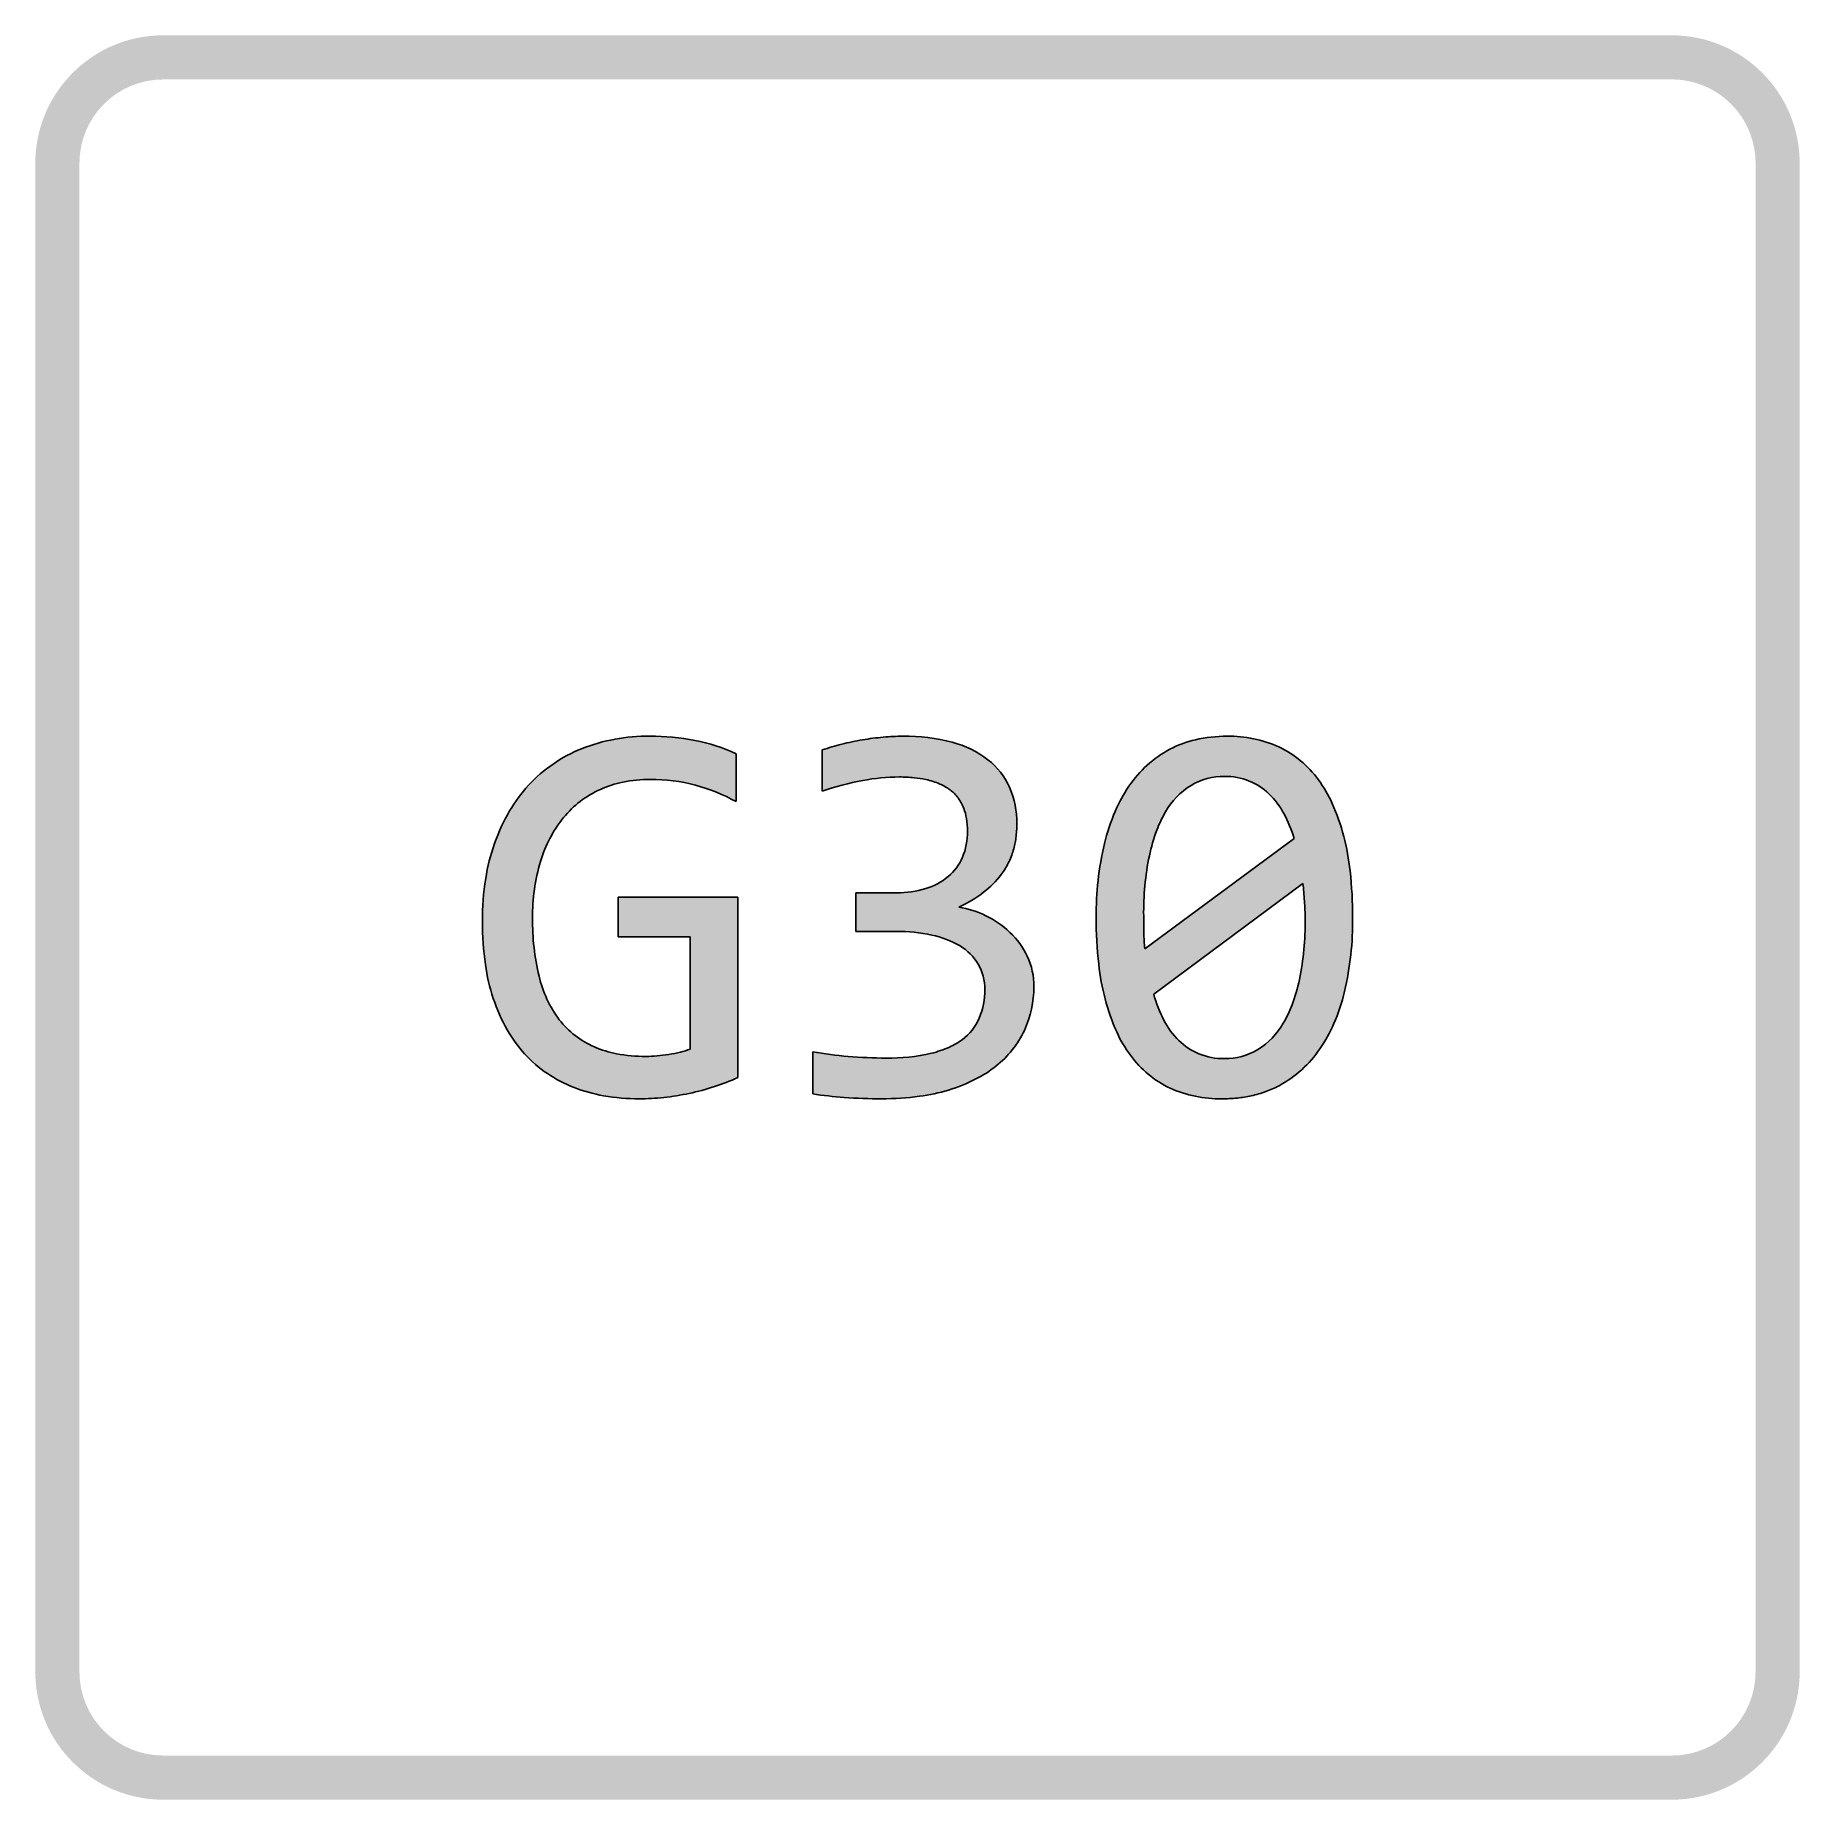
# Model space of a CAD drawing. Header units: millimetres. Extents: x -100 to 100, y -100 to 100.
import ezdxf

# ---------------------------------------------------------------- set-up
doc = ezdxf.new("R2010")
doc.units = ezdxf.units.MM
doc.layers.get('0').update_dxf_attribs({"color": 178, "lineweight": 25, "true_color": 0x000000})

msp = doc.modelspace()

# ---------------------------------------------------------------- hatches: boundary and pattern name
h = msp.add_hatch(color=256)
edge = h.paths.add_edge_path(flags=0)
edge.add_line((100, -85.50000000000003), (100, 85.49999999999997))
edge.add_arc((85.49999999999997, 85.49999999999997), 14.5, 0, 90)
edge.add_line((85.49999999999997, 99.99999999999997), (-85.50000000000003, 100))
edge.add_arc((-85.50000000000003, 85.49999999999997), 14.5, 90, 180)
edge.add_line((-100, 85.49999999999997), (-100, -85.50000000000003))
edge.add_arc((-85.50000000000003, -85.50000000000003), 14.5, 180, 270)
edge.add_line((-85.50000000000003, -100), (85.49999999999997, -100))
edge.add_arc((85.49999999999997, -85.50000000000003), 14.5, 270, 360)
edge = h.paths.add_edge_path(flags=0)
edge.add_arc((-85.50000000000003, 85.49999999999997), 9.5, 90.00000000000001, 180)
edge.add_line((-95.00000000000003, 85.49999999999997), (-95.00000000000003, -85.50000000000003))
edge.add_arc((-85.50000000000003, -85.50000000000003), 9.5, 180, 270)
edge.add_line((-85.50000000000003, -95.00000000000003), (85.49999999999997, -95.00000000000003))
edge.add_arc((85.49999999999997, -85.50000000000003), 9.5, 270, 360)
edge.add_line((94.99999999999997, -85.50000000000003), (94.99999999999997, 85.49999999999997))
edge.add_arc((85.49999999999997, 85.49999999999997), 9.5, 0, 90.00000000000001)
edge.add_line((85.49999999999997, 94.99999999999997), (-85.50000000000003, 94.99999999999997))
h = msp.add_hatch(color=256)
edge = h.paths.add_edge_path(flags=0)
edge.add_arc((58.05178272355377, 0.5730839091747089), 32.41513620599069, 168.5490699911613, 180.7154563145269)
edge.add_arc((143.2960214230997, 0.1683706839091763), 117.6568477429252, 180.0000225240958, 180.9240829072466)
edge.add_arc((46.81742016285702, -1.415902977110352), 21.16526243795746, 180.8480135477088, 185.8289275398228)
edge.add_line((25.76159143075746, -3.565416985462845), (42.68584544758992, 8.951798010711553))
edge.add_arc((28.92588526717552, 4.990150781807819), 14.31890892955432, 16.0617044804646, 28.38835642176355)
edge.add_arc((33.57762578929985, 7.518461650674889), 9.024497440845938, 28.30822947251567, 46.06118343394993)
edge.add_arc((34.85452851730385, 8.799117631610805), 7.216357253313767, 46.30604061662743, 67.59106588420937)
edge.add_arc((34.89915387731224, 8.703229615353155), 7.288407953952801, 68.20275474461022, 90.85889673996701)
edge.add_arc((34.70370600612093, 8.735898701050198), 7.255431981213325, 89.31931014687126, 120.6012674945272)
edge.add_arc((35.43741324079326, 7.83888965321258), 8.402836867399524, 121.7938800628681, 150.5807345685894)
edge.add_arc((39.01090460572619, 5.480562789119339), 12.67744899998884, 149.2295918212137, 159.6768631703371)
edge.add_arc((47.14292038634274, 2.468705092594703), 21.34929813614839, 159.6768631703371, 167.722901948892)
edge = h.paths.add_edge_path(flags=0)
edge.add_arc((-61.82469348900091, -5.998399798451704), 105.9810690354998, 4.256057317553559, 5.34361491025679)
edge.add_line((43.69579188982401, 3.871461361897506), (26.77153787299159, -8.706962509563887))
edge.add_arc((41.91708024529149, -4.411035868858086), 15.74301240085446, 195.8356151948348, 207.3550057031)
edge.add_arc((35.92273716134649, -7.552463104137886), 8.975555322689008, 207.1269432293514, 225.5122199205057)
edge.add_arc((34.72907240270218, -8.71950369838154), 7.306597506907678, 225.7768634499455, 247.2010989543731)
edge.add_arc((34.66140159662778, -8.608201844927791), 7.383735040212279, 248.0198787530138, 270.9971672223227)
edge.add_arc((34.87609506503443, -8.735898701050317), 7.255431981213213, 269.319310146871, 300.6012674945275)
edge.add_arc((34.13146371608506, -7.807258254370045), 8.435480704761257, 301.7437496997133, 330.3395036523067)
edge.add_arc((30.79272966593486, -5.580274371863841), 12.44201317118885, 329.0362434679262, 339.6191111694207)
edge.add_arc((22.58876677410776, -2.532362461587506), 21.19385721363387, 339.6191111694207, 347.7229019488924)
edge.add_arc((11.52801834765624, -0.6036883468239558), 32.41513620593594, 348.5490699911522, 360.7154563145173)
edge.add_arc((16.19103807552865, -0.1923747693411697), 27.74959008943474, 359.9864675168679, 364.2557252764313)
edge = h.paths.add_edge_path(flags=0)
edge.add_arc((-1.128394963767537, 14.09132401197673), 14.16026827903796, 294.22774531795426, 307.5334142714591, ccw=False)
edge.add_arc((2.950057106106501, -9.582169900369223), 10.89900778073412, 63.82230800658482, 80.85391345963012, ccw=False)
edge.add_arc((3.093497220391628, -9.463615215535924), 10.72960588456803, 46.47975666293962, 64.2304257773564, ccw=False)
edge.add_arc((4.153166595706564, -8.322513027222683), 9.172473839611596, 25.37497013709651, 46.37121713913689, ccw=False)
edge.add_arc((5.308807451948317, -7.748468235555598), 7.882359601877965, -0.7383188314946096, 25.204707249566297, ccw=False)
edge.add_arc((1.581898247234966, -7.921617275493299), 11.60883505405286, -24.80917583616599, 0.35328279820078023, ccw=False)
edge.add_arc((1.946782283431052, -7.998809827424902), 11.24554282911032, 308.23093842336795, 334.7677541359407, ccw=False)
edge.add_arc((0.8112928920147704, -6.803734644500162), 12.88788072146256, 296.82489420069, 308.90848629114595, ccw=False)
edge.add_arc((-2.24128811767094, -0.767169951189075), 19.65237361577651, 287.04573716472555, 296.82489420069, ccw=False)
edge.add_arc((-2.401590817789358, -0.2443365292642383), 20.19922985168033, 277.4958576397298, 287.04573716472544, ccw=False)
edge.add_arc((-4.039785768936445, 12.20594509945437), 32.75682497703661, 269.9999999999999, 277.49585763972965, ccw=False)
edge.add_arc((-4.263948561003247, 33.23377081984145), 53.7851178264139, 265.67038798725997, 270.23879503496596, ccw=False)
edge.add_arc((-4.111024029901346, 33.23638542632035), 53.79948541551279, 261.7030044284361, 265.5082000411089, ccw=False)
edge.add_line((-11.87452180566187, -20.00000000000001), (-11.87452180566183, -15.22570772762051))
edge.add_arc((-4.011286869154342, 29.66017805139785), 45.56943280131754, 260.0635926311737, 265.1483900836299)
edge.add_arc((-3.592434965570153, 33.87158091047806), 49.80120868538499, 265.0780145459583, 270.0486889604214)
edge.add_arc((-3.179494636416212, 5.323550750500562), 21.25639180074059, 269.0009571930607, 282.9280170094456)
edge.add_arc((-1.500463182462003, -3.175567870861526), 12.59985260167953, 284.1331905488624, 293.9859036767945)
edge.add_arc((0.6209156272918417, -7.943419255159843), 7.381360973131297, 293.9859036767946, 306.869897645844)
edge.add_arc((1.550132155526224, -9.041176879738494), 5.946228499896172, 306.0535507459414, 336.6268327458782)
edge.add_arc((-0.5895244640980435, -8.286799891068975), 8.211069988952138, 337.7180086183618, 360.9121665816331)
edge.add_arc((2.137245317237662, -8.023888463827248), 5.484852938140623, 358.6189417504996, 390.0264982059075)
edge.add_arc((1.671390368430312, -8.466931941910481), 6.111739117222368, 31.43725689312962, 58.98873207029352)
edge.add_arc((-0.4255312584840354, -11.99290832654588), 10.2140999533761, 59.09759089621392, 78.34823569063064)
edge.add_arc((-2.266840410609491, -20.20152201583085), 18.62600483350143, 77.90056169244048, 90.46422247377407)
edge.add_line((-2.417750573833207, -1.576128538638102), (-6.9778117827085, -1.576128538638102))
edge.add_line((-6.9778117827085, -1.576128538638102), (-6.9778117827085, 2.800306044376434))
edge.add_line((-6.9778117827085, 2.800306044376434), (-2.356541698546295, 2.800306044376434))
edge.add_arc((-2.229957983738156, 13.56836249525735), 10.76880045159222, 269.3264914066096, 287.0829209765278)
edge.add_arc((-1.223559569492911, 10.34770364688258), 7.394617214534937, 286.9596390930227, 309.4358468446819)
edge.add_arc((-0.3116867867460797, 9.137734473380956), 5.881231567054543, 310.0624417657471, 336.8415289733624)
edge.add_arc((-1.668959989063121, 9.652565246960776), 7.331856029188801, 337.3138227209811, 360.9811955585121)
edge.add_arc((-3.548809345168896, 9.77811782708493), 9.21063030920868, 0, 9.11717890696541)
edge.add_arc((-0.2648162477453209, 10.3051382424212), 5.884617503745222, 9.117178906965488, 20.53034154417519)
edge.add_arc((0.6838981582881347, 10.66042076907182), 4.871560398761172, 20.53034154417513, 36.41375910554837)
edge.add_arc((1.062404261983398, 10.93961986270065), 4.401221154791752, 36.41375910554846, 53.13010235415595)
edge.add_arc((0.322794972871367, 9.95347414388461), 5.633903303311797, 53.13010235415592, 66.78318939937877)
edge.add_arc((-0.9254973028293181, 7.043348441631595), 8.800457457039096, 66.78318939937883, 77.69788931255562)
edge.add_arc((-1.458892430181246, 4.597410397160266), 11.30387977044828, 77.69788931255562, 84.518783088656)
edge.add_arc((-2.05049732211168, -1.567825493920612), 17.49743528734065, 84.51878308865608, 90.00000000000009)
edge.add_arc((-1.973203728177073, -6.849455059094936), 22.77919598789093, 90.19441446556826, 100.7260107187281)
edge.add_arc((0.6556044376436834, -20.30979636278133), 36.49370101688474, 100.8480617857954, 108.300370610282)
edge.add_line((-10.80336648814078, 14.33817903596022), (-10.80336648814078, 18.99005355776588))
edge.add_arc((-2.934265823760631, -3.475251550862126), 23.80362743133692, 103.73139691854487, 109.3042315873742, ccw=False)
edge.add_arc((-0.853214625212221, -11.64371333843104), 32.23271403129635, 99.59888065888708, 103.87826175455751, ccw=False)
edge.add_arc((-1.001826723672582, -10.73426580873976), 31.3112188358808, 95.28658683243322, 99.6082468679574, ccw=False)
edge.add_arc((-1.603248988960604, -3.831546773259902), 24.38247667525576, 90.11606193289481, 95.37384985478172, ccw=False)
edge.add_arc((-1.332502317403377, 0.0345409579578799), 20.51883648176887, 75.0872596815721, 90.89397180518529, ccw=False)
edge.add_arc((1.017764599067203, 8.744848190002184), 11.49710436654827, 52.68194423659543, 75.23442257361711, ccw=False)
edge.add_arc((2.89768380051469, 11.37511302775267), 8.266219296151908, 24.222909192256623, 51.992244562772896, ccw=False)
edge.add_arc((1.302983932670466, 10.79158377964809), 9.960679298104441, -0.900495602331489, 23.520360550371777, ccw=False)
edge.add_arc((-1.056715636130651, 10.63504208110174), 12.3191486889233, 352.4230992427964, 360, ccw=False)
edge.add_arc((1.685359124522295, 10.270296303034), 9.552921388857715, 343.81701319632566, 352.42309924279624, ccw=False)
edge.add_arc((2.518561582211637, 10.02849687958131), 8.68534240301169, 333.5381649541668, 343.81701319632583, ccw=False)
edge.add_arc((3.04766156706437, 9.76513725769336), 8.094322027379746, 322.8896178082797, 333.5381649541666, ccw=False)
edge.add_arc((1.011994079449736, 11.30528042266499), 10.646964401223, 307.53341427145915, 322.8896178082796, ccw=False)
edge = h.paths.add_edge_path(flags=0)
edge.add_arc((36.04397705173393, 8.863775552652083), 11.56624233987518, 35.67016792837347, 64.94910155853358, ccw=False)
edge.add_arc((33.84339340698823, 7.033621535869456), 14.42260180036026, 24.165170524063626, 36.47899683322038, ccw=False)
edge.add_arc((25.38214761163181, 3.237167575184386), 23.69652993707979, 14.565764246556682, 24.16517052406391, ccw=False)
edge.add_arc((21.66908421520338, 2.272355826506113), 27.53289559956352, 6.2566093405561105, 14.565764246556796, ccw=False)
edge.add_arc((0.8028699229694851, -0.015302218821903), 48.52413849325088, 0, 6.2566093405561105, ccw=False)
edge.add_arc((13.85134484187751, -0.3595160673297602), 35.47733345691952, -13.075321079570585, 0.5559129811953767, ccw=False)
edge.add_arc((26.03853205831669, -2.951524441773256), 23.02089499340189, 336.76879948445844, 346.34645165828215, ccw=False)
edge.add_arc((32.10447192310809, -5.555300515811121), 16.41973780037901, 325.4228429058292, 336.7687994844585, ccw=False)
edge.add_arc((34.77517556783329, -7.536897345425022), 13.09670598668276, 298.31555168663743, 325.92992270257986, ccw=False)
edge.add_arc((35.63093265389043, -9.071695195047486), 11.33966831919744, 289.94776047839395, 298.18737376457625, ccw=False)
edge.add_arc((35.10214927803717, -7.61474299971929), 12.88961075620935, 282.2202069804589, 289.9477604783938, ccw=False)
edge.add_arc((34.83127887619883, -6.364053430368513), 14.16929633222984, 275.77711509153403, 282.2202069804592, ccw=False)
edge.add_arc((34.48385615914307, -2.930098789863443), 17.6207810877188, 270, 275.777115091534, ccw=False)
edge.add_arc((34.29811181549898, -6.711934001225737), 13.84019233717222, 245.8622117296319, 270.76896954888207, ccw=False)
edge.add_arc((33.55021918141778, -8.818572604578629), 11.61328998413786, 215.8712612117853, 244.9791915250551, ccw=False)
edge.add_arc((35.55664979488091, -7.130361671706934), 14.22970608266206, 204.21634544156, 216.6456491646206, ccw=False)
edge.add_arc((44.07236394695096, -3.300327555464887), 23.56707984894904, 194.5657642465565, 204.21634544156, ccw=False)
edge.add_arc((47.91071685595155, -2.302960264149698), 27.5328955995631, 186.256609340556, 194.5657642465567, ccw=False)
edge.add_arc((68.77693114818486, -0.0153022188216267), 48.52413849324989, 180, 186.2566093405562, ccw=False)
edge.add_arc((55.36387484791669, 0.3211074980874349), 35.11269377675187, 166.7477149664089, 180.5489510996539, ccw=False)
edge.add_arc((44.16985775860311, 2.717082183033777), 23.66867683824441, 156.817682073109, 166.1814032706289, ccw=False)
edge.add_arc((37.70332825425731, 5.486278347247782), 16.63415828851606, 145.6428707447034, 156.8176820731091, ccw=False)
edge.add_arc((34.70271209540768, 7.666519005647778), 12.92706245917265, 118.1306937388384, 146.114780650379, ccw=False)
edge.add_arc((34.09728546956947, 8.766713069290812), 11.67139014784346, 102.88600868925027, 118.0561447287908, ccw=False)
edge.add_arc((35.09594491201222, 4.401438805417166), 16.14944107216507, 89.99999999999989, 102.88600868925022, ccw=False)
edge.add_arc((35.28168925565631, 6.711934001225481), 13.84019233717247, 65.86221172963218, 90.7689695488819, ccw=False)
edge = h.paths.add_edge_path(flags=0)
edge.add_arc((-31.62593743109998, 3.528700894613371), 16.9282445245243, 137.3579059707168, 149.6447060899723, ccw=False)
edge.add_arc((-31.97250568677004, 3.840530062009428), 16.46207168713964, 111.77709058344561, 137.3391473680051, ccw=False)
edge.add_arc((-30.59898456471843, 0.1981783545501656), 20.35419695636976, 89.30546068878482, 111.5637145203348, ccw=False)
edge.add_arc((-30.24256581692969, -6.199181334096558), 26.75028611064113, 79.19117263000078, 90.23494566952871, ccw=False)
edge.add_arc((-29.06449995995515, 0.3040740879590764), 20.14157991264089, 65.02051476663968, 79.01364424655623, ccw=False)
edge.add_line((-20.55883703136955, 18.56159143075746), (-20.55883703136955, 13.14460596786535))
edge.add_arc((-31.27557328612598, -6.809122433495592), 22.64949697166118, 61.76067110275796, 74.30760279381718)
edge.add_arc((-30.11832545801557, -3.413079154079981), 19.0680313065192, 74.89528594092697, 90.51900583945672)
edge.add_arc((-30.29104820198932, -0.233015306851776), 15.88718516148069, 89.9999999999999, 101.3099324740201)
edge.add_arc((-31.1306720265438, 3.965103815920786), 11.60592689599983, 101.3099324740202, 114.5504523892075)
edge.add_arc((-31.21311740015581, 4.003193817123796), 11.53717651514019, 114.2566227492785, 140.6163854565871)
edge.add_arc((-28.82345065034417, 2.242280030604358), 14.50233326051335, 141.2296773335981, 163.5442670202329)
edge.add_arc((-22.03506277349006, 0.1661496623531575), 21.60088328948907, 163.3635994008059, 180.6436648660336)
edge.add_arc((-16.70719084736017, -0.4016354246365412), 26.92935488932558, 179.3082379947867, 193.4306404174376)
edge.add_arc((-29.98431050975238, -3.638088447387831), 13.26377056294237, 193.1537855122565, 216.8020480144539)
edge.add_arc((-32.62839872689252, -5.403438349893055), 10.09052513487974, 217.769732855196, 246.7543689536248)
edge.add_arc((-32.08357673112782, -4.391416889560189), 11.23587451899691, 246.2384305274358, 259.5893198404474)
edge.add_arc((-30.78071920428462, 2.699850506543495), 18.44583367410279, 259.5893198404473, 270)
edge.add_arc((-30.83055208794745, -1.832289695164201), 13.91378271211909, 270.2052080356695, 275.380196695757)
edge.add_arc((-31.35925465442534, 4.452308084675911), 20.22036447053796, 275.2019734567507, 279.0480592410528)
edge.add_arc((-30.72099804471722, 0.5736206750013491), 16.28957906330436, 278.9765128925066, 283.6433520555341)
edge.add_arc((-29.15411336097191, -5.684290537536059), 9.838765982280954, 283.3721440769829, 290.1703035602781)
edge.add_line((-25.76159143075747, -14.91966335118592), (-25.76159143075747, -2.188217291507272))
edge.add_line((-25.76159143075747, -2.188217291507272), (-33.93297628156083, -2.188217291507272))
edge.add_line((-33.93297628156083, -2.188217291507272), (-33.93297628156083, 2.310635042081103))
edge.add_line((-33.93297628156083, 2.310635042081103), (-20.3752104055088, 2.310635042081103))
edge.add_line((-20.3752104055088, 2.310635042081103), (-20.3752104055088, -18.13312930374905))
edge.add_arc((-30.69595518504549, 4.236283393107573), 24.63551089802329, 288.14842520802915, 294.7675394987216, ccw=False)
edge.add_arc((-31.32918489685833, 6.050697885173015), 26.55692674739493, 281.86544878394153, 288.2273348804554, ccw=False)
edge.add_arc((-31.83086482217379, 8.283094133329186), 28.84479387795412, 276.10973521222724, 281.92890965053607, ccw=False)
edge.add_arc((-31.59617096751753, 5.785368992139045), 26.33629698204117, 270.1095187529431, 276.1803961764531, ccw=False)
edge.add_arc((-31.54583014537106, 3.000798925852241), 23.55167880343449, 260.13419305691565, 269.99999999999994, ccw=False)
edge.add_arc((-32.59549301828118, -3.034762593380812), 17.4255221780116, 248.6595281117608, 260.1341930569157, ccw=False)
edge.add_arc((-33.65832479377397, -5.48552946291456), 14.7563453692504, 222.5024705928535, 249.0404377275425, ccw=False)
edge.add_arc((-33.59792267396892, -5.443949016561067), 14.82897286424877, 209.4437235998888, 222.46323826184, ccw=False)
edge.add_arc((-29.13852871973117, -2.926724205409901), 19.94977506595186, 198.2250751113543, 209.4437235998886, ccw=False)
edge.add_arc((-26.99991036110388, -2.222544989764292), 22.20134270908519, 188.0878799745379, 198.2250751113544, ccw=False)
edge.add_arc((-14.48256508897501, -0.4437643458300475), 34.84444332724536, 180, 188.0878799745382, ccw=False)
edge.add_arc((-17.77445705341268, -0.4437643458302134), 31.55255136280768, 171.1344872432034, 180, ccw=False)
edge.add_arc((-27.01859603160872, 0.9981290823114195), 22.19663547464787, 160.559965171824, 171.1344872432037, ccw=False)
edge.add_arc((-27.73928413556784, 1.252489589591008), 21.43237726510628, 149.6447060899721, 160.5599651718238, ccw=False)

# ---------------------------------------------------------------- linework, layer by layer
for p, q in [((-20.55883703136955, 18.56159143075746), (-20.55883703136955, 13.14460596786535)), ((-10.80336648814078, 14.33817903596022), (-10.80336648814078, 18.99005355776588)), ((25.76159143075746, -3.565416985462857), (42.68584544758992, 8.951798010711553)), ((-33.93297628156083, -2.188217291507272), (-33.93297628156083, 2.310635042081103)), ((-33.93297628156083, 2.310635042081103), (-20.3752104055088, 2.310635042081103)), ((-20.3752104055088, 2.310635042081103), (-20.3752104055088, -18.13312930374905)), ((-6.9778117827085, -1.576128538638102), (-6.9778117827085, 2.800306044376434)), ((-6.9778117827085, 2.800306044376434), (-2.356541698546295, 2.800306044376434)), ((43.69579188982402, 3.871461361897444), (26.77153787299159, -8.706962509563887)), ((-2.417750573833207, -1.576128538638102), (-6.9778117827085, -1.576128538638102)), ((-25.76159143075747, -2.188217291507272), (-33.93297628156083, -2.188217291507272)), ((-25.76159143075747, -14.91966335118592), (-25.76159143075747, -2.188217291507272)), ((-11.87452180566186, -20), (-11.87452180566183, -15.22570772762051))]:
    msp.add_line(p, q)
for centre, radius, start, end in [((-30.59898456471843, 0.1981783545501656), 20.35419695636976, 89.3054606887848, 111.5637145203348), ((-30.24256581692969, -6.199181334096558), 26.75028611064113, 79.19117263000082, 90.2349456695287), ((-29.06449995995515, 0.3040740879590764), 20.14157991264089, 65.0205147666397, 79.0136442465562), ((-0.853214625212221, -11.64371333843104), 32.23271403129635, 99.59888065888707, 103.8782617545575), ((-1.001826723672582, -10.73426580873976), 31.3112188358808, 95.28658683243316, 99.6082468679574), ((-1.603248988960604, -3.831546773259902), 24.38247667525576, 90.11606193289471, 95.3738498547817), ((-1.332502317403377, 0.0345409579578799), 20.51883648176887, 75.08725968157209, 90.89397180518534), ((34.09728546956947, 8.766713069290812), 11.67139014784346, 102.8860086892503, 118.0561447287908), ((35.09594491201222, 4.401438805417166), 16.14944107216507, 89.9999999999999, 102.8860086892502), ((35.28168925565631, 6.711934001225481), 13.84019233717247, 65.86221172963221, 90.76896954888191), ((-31.97250568677004, 3.840530062009428), 16.46207168713964, 111.7770905834456, 137.3391473680051), ((-2.934265823760631, -3.475251550862126), 23.80362743133692, 103.731396918545, 109.3042315873742), ((1.017764599067203, 8.744848190002184), 11.49710436654827, 52.68194423659543, 75.23442257361704), ((34.70271209540768, 7.666519005647778), 12.92706245917265, 118.1306937388384, 146.114780650379), ((36.04397705173393, 8.863775552652083), 11.56624233987518, 35.6701679283735, 64.94910155853368), ((2.89768380051469, 11.37511302775267), 8.266219296151908, 24.22290919225659, 51.99224456277289), ((-31.62593743109998, 3.528700894613371), 16.9282445245243, 137.3579059707168, 149.6447060899723), ((-31.21311740015581, 4.003193817123796), 11.53717651514019, 114.2566227492785, 140.6163854565871), ((-31.1306720265438, 3.965103815920786), 11.60592689599983, 101.3099324740202, 114.5504523892075), ((-30.29104820198932, -0.233015306851776), 15.88718516148069, 89.9999999999999, 101.3099324740201), ((-30.11832545801557, -3.413079154079981), 19.0680313065192, 74.89528594092697, 90.51900583945672), ((-31.27557328612598, -6.809122433495592), 22.64949697166118, 61.76067110275796, 74.30760279381718), ((0.6556044376436834, -20.30979636278133), 36.49370101688474, 100.8480617857954, 108.300370610282), ((-1.973203728177073, -6.849455059094936), 22.77919598789093, 90.19441446556826, 100.7260107187281), ((-2.05049732211168, -1.567825493920612), 17.49743528734065, 84.51878308865608, 90.00000000000009), ((-1.458892430181246, 4.597410397160266), 11.30387977044828, 77.69788931255562, 84.518783088656), ((-0.9254973028293181, 7.043348441631595), 8.800457457039096, 66.78318939937883, 77.69788931255562), ((0.322794972871367, 9.95347414388461), 5.633903303311797, 53.13010235415592, 66.78318939937877), ((1.062404261983398, 10.93961986270065), 4.401221154791752, 36.41375910554846, 53.13010235415595), ((1.302983932670466, 10.79158377964809), 9.960679298104441, 359.0995043976685, 23.52036055037182), ((37.70332825425731, 5.486278347247782), 16.63415828851606, 145.6428707447034, 156.8176820731091), ((35.43741324079326, 7.83888965321258), 8.402836867399524, 121.7938800628681, 150.5807345685894), ((34.70370600612093, 8.735898701050198), 7.255431981213325, 89.31931014687126, 120.6012674945272), ((34.89915387731224, 8.703229615353155), 7.288407953952801, 68.20275474461022, 90.85889673996701), ((34.85452851730385, 8.799117631610805), 7.216357253313767, 46.30604061662743, 67.59106588420937), ((33.57762578929985, 7.518461650674889), 9.024497440845938, 28.30822947251567, 46.06118343394993), ((33.84339340698823, 7.033621535869456), 14.42260180036026, 24.16517052406363, 36.47899683322041), ((-27.73928413556784, 1.252489589591008), 21.43237726510628, 149.6447060899722, 160.5599651718237), ((0.6838981582881347, 10.66042076907182), 4.871560398761172, 20.53034154417513, 36.41375910554837), ((-0.2648162477453209, 10.3051382424212), 5.884617503745222, 9.117178906965488, 20.53034154417519), ((44.16985775860311, 2.717082183033777), 23.66867683824441, 156.817682073109, 166.1814032706289), ((25.38214761163181, 3.237167575184386), 23.69652993707979, 14.56576424655672, 24.16517052406392), ((-28.82345065034417, 2.242280030604358), 14.50233326051335, 141.2296773335981, 163.5442670202329), ((-3.548809345168896, 9.77811782708493), 9.21063030920868, 0, 9.11717890696541), ((-1.056715636130651, 10.63504208110174), 12.3191486889233, 352.4230992427964, 0), ((39.01090460572619, 5.480562789119339), 12.67744899998884, 149.2295918212137, 159.6768631703371), ((28.92588526717552, 4.990150781807819), 14.31890892955432, 16.0617044804646, 28.38835642176355), ((-27.01859603160872, 0.9981290823114195), 22.19663547464787, 160.559965171824, 171.1344872432037), ((-1.668959989063121, 9.652565246960776), 7.331856029188801, 337.3138227209811, 0.9811955585120988), ((1.685359124522295, 10.270296303034), 9.552921388857715, 343.8170131963257, 352.4230992427962), ((55.36387484791669, 0.3211074980874349), 35.11269377675187, 166.7477149664089, 180.5489510996539), ((47.14292038634274, 2.468705092594703), 21.34929813614839, 159.6768631703371, 167.722901948892), ((21.66908421520338, 2.272355826506113), 27.53289559956352, 6.256609340556076, 14.56576424655677), ((-22.03506277349006, 0.1661496623531575), 21.60088328948907, 163.3635994008059, 180.6436648660336), ((-0.3116867867460797, 9.137734473380956), 5.881231567054543, 310.0624417657471, 336.8415289733624), ((3.04766156706437, 9.76513725769336), 8.094322027379746, 322.8896178082797, 333.5381649541666), ((2.518561582211637, 10.02849687958131), 8.68534240301169, 333.5381649541668, 343.8170131963258), ((58.05178272355377, 0.5730839091747089), 32.41513620599069, 168.5490699911613, 180.7154563145269), ((-17.77445705341268, -0.4437643458302134), 31.55255136280768, 171.1344872432034, 180), ((-1.223559569492911, 10.34770364688258), 7.394617214534937, 286.9596390930227, 309.4358468446819), ((1.011994079449736, 11.30528042266499), 10.646964401223, 307.5334142714592, 322.8896178082796), ((0.8028699229694851, -0.015302218821903), 48.52413849325088, 0, 6.256609340556076), ((-2.229957983738156, 13.56836249525735), 10.76880045159222, 269.3264914066096, 287.0829209765278), ((-1.128394963767537, 14.09132401197673), 14.16026827903796, 294.2277453179543, 307.5334142714591), ((-61.82469348900091, -5.998399798451704), 105.9810690354998, 4.256057317553559, 5.34361491025679), ((2.950057106106501, -9.582169900369223), 10.89900778073412, 63.82230800658476, 80.85391345963005), ((3.093497220391628, -9.463615215535924), 10.72960588456803, 46.47975666293962, 64.23042577735644), ((143.2960214230997, 0.1683706839091763), 117.6568477429252, 180.0000225240958, 180.9240829072466), ((16.19103807552865, -0.1923747693411697), 27.74959008943474, 359.9864675168679, 4.25572527643132), ((-14.48256508897501, -0.4437643458300475), 34.84444332724536, 180, 188.0878799745382), ((-16.70719084736017, -0.4016354246365412), 26.92935488932558, 179.3082379947867, 193.4306404174376), ((-2.266840410609491, -20.20152201583085), 18.62600483350143, 77.90056169244048, 90.46422247377407), ((-0.4255312584840354, -11.99290832654588), 10.2140999533761, 59.09759089621392, 78.34823569063064), ((4.153166595706564, -8.322513027222683), 9.172473839611596, 25.37497013709653, 46.3712171391369), ((68.77693114818486, -0.0153022188216267), 48.52413849324989, 180, 186.2566093405562), ((46.81742016285702, -1.415902977110352), 21.16526243795746, 180.8480135477088, 185.8289275398228), ((11.52801834765624, -0.6036883468239558), 32.41513620593594, 348.5490699911522, 0.7154563145172625), ((13.85134484187751, -0.3595160673297602), 35.47733345691952, 346.9246789204295, 0.5559129811953815), ((1.671390368430312, -8.466931941910481), 6.111739117222368, 31.43725689312962, 58.98873207029352), ((-26.99991036110388, -2.222544989764292), 22.20134270908519, 188.0878799745379, 198.2250751113544), ((2.137245317237662, -8.023888463827248), 5.484852938140623, 358.6189417504996, 30.0264982059075), ((5.308807451948317, -7.748468235555598), 7.882359601877965, 359.2616811685054, 25.2047072495663), ((47.91071685595155, -2.302960264149698), 27.5328955995631, 186.256609340556, 194.5657642465567), ((-29.98431050975238, -3.638088447387831), 13.26377056294237, 193.1537855122565, 216.8020480144539), ((1.581898247234966, -7.921617275493299), 11.60883505405286, 335.190824163834, 0.3532827982008453), ((22.58876677410776, -2.532362461587506), 21.19385721363387, 339.6191111694207, 347.7229019488924), ((-29.13852871973117, -2.926724205409901), 19.94977506595186, 198.2250751113543, 209.4437235998886), ((-0.5895244640980435, -8.286799891068975), 8.211069988952138, 337.7180086183618, 0.9121665816331305), ((44.07236394695096, -3.300327555464887), 23.56707984894904, 194.5657642465565, 204.21634544156), ((41.91708024529149, -4.411035868858086), 15.74301240085446, 195.8356151948348, 207.3550057031), ((30.79272966593486, -5.580274371863841), 12.44201317118885, 329.0362434679262, 339.6191111694207), ((26.03853205831669, -2.951524441773256), 23.02089499340189, 336.7687994844584, 346.3464516582821), ((-32.62839872689252, -5.403438349893055), 10.09052513487974, 217.769732855196, 246.7543689536248), ((1.550132155526224, -9.041176879738494), 5.946228499896172, 306.0535507459414, 336.6268327458782), ((35.92273716134649, -7.552463104137886), 8.975555322689008, 207.1269432293514, 225.5122199205057), ((34.13146371608506, -7.807258254370045), 8.435480704761257, 301.7437496997133, 330.3395036523067), ((-33.59792267396892, -5.443949016561067), 14.82897286424877, 209.4437235998888, 222.46323826184), ((0.6209156272918417, -7.943419255159843), 7.381360973131297, 293.9859036767946, 306.869897645844), ((1.946782283431052, -7.998809827424902), 11.24554282911032, 308.230938423368, 334.7677541359407), ((35.55664979488091, -7.130361671706934), 14.22970608266206, 204.21634544156, 216.6456491646206), ((34.72907240270218, -8.71950369838154), 7.306597506907678, 225.7768634499455, 247.2010989543731), ((32.10447192310809, -5.555300515811121), 16.41973780037901, 325.4228429058292, 336.7687994844585), ((-33.65832479377397, -5.48552946291456), 14.7563453692504, 222.5024705928535, 249.0404377275425), ((-32.08357673112782, -4.391416889560189), 11.23587451899691, 246.2384305274358, 259.5893198404474), ((-30.78071920428462, 2.699850506543495), 18.44583367410279, 259.5893198404473, 270), ((-30.83055208794745, -1.832289695164201), 13.91378271211909, 270.2052080356695, 275.380196695757), ((-31.35925465442534, 4.452308084675911), 20.22036447053796, 275.2019734567507, 279.0480592410528), ((-30.72099804471722, 0.5736206750013491), 16.28957906330436, 278.9765128925066, 283.6433520555341), ((-29.15411336097191, -5.684290537536059), 9.838765982280954, 283.3721440769829, 290.1703035602781), ((-4.011286869154342, 29.66017805139785), 45.56943280131754, 260.0635926311737, 265.1483900836299), ((-3.592434965570153, 33.87158091047806), 49.80120868538499, 265.0780145459583, 270.0486889604214), ((-3.179494636416212, 5.323550750500562), 21.25639180074059, 269.0009571930607, 282.9280170094456), ((-1.500463182462003, -3.175567870861526), 12.59985260167953, 284.1331905488624, 293.9859036767945), ((33.55021918141778, -8.818572604578629), 11.61328998413786, 215.8712612117853, 244.9791915250551), ((34.66140159662778, -8.608201844927791), 7.383735040212279, 248.0198787530138, 270.9971672223227), ((34.87609506503443, -8.735898701050317), 7.255431981213213, 269.319310146871, 300.6012674945275), ((34.77517556783329, -7.536897345425022), 13.09670598668276, 298.3155516866374, 325.9299227025799), ((0.8112928920147704, -6.803734644500162), 12.88788072146256, 296.82489420069, 308.9084862911459), ((-32.59549301828118, -3.034762593380812), 17.4255221780116, 248.6595281117608, 260.1341930569157), ((-31.83086482217379, 8.283094133329186), 28.84479387795412, 276.1097352122272, 281.9289096505361), ((-31.32918489685833, 6.050697885173015), 26.55692674739493, 281.8654487839415, 288.2273348804554), ((-30.69595518504549, 4.236283393107573), 24.63551089802329, 288.1484252080292, 294.7675394987215), ((-4.111024029901346, 33.23638542632035), 53.79948541551279, 261.703004428436, 265.5082000411089), ((-2.401590817789358, -0.2443365292642383), 20.19922985168033, 277.4958576397298, 287.0457371647254), ((-2.24128811767094, -0.767169951189075), 19.65237361577651, 287.0457371647256, 296.82489420069), ((34.29811181549898, -6.711934001225737), 13.84019233717222, 245.8622117296318, 270.768969548882), ((35.10214927803717, -7.61474299971929), 12.88961075620935, 282.2202069804589, 289.9477604783938), ((35.63093265389043, -9.071695195047486), 11.33966831919744, 289.9477604783939, 298.1873737645762), ((-31.54583014537106, 3.000798925852241), 23.55167880343449, 260.1341930569156, 269.9999999999999), ((-31.59617096751753, 5.785368992139045), 26.33629698204117, 270.1095187529431, 276.1803961764531), ((-4.263948561003247, 33.23377081984145), 53.7851178264139, 265.67038798726, 270.238795034966), ((-4.039785768936445, 12.20594509945437), 32.75682497703661, 269.9999999999999, 277.4958576397296), ((34.48385615914307, -2.930098789863443), 17.6207810877188, 270, 275.777115091534), ((34.83127887619883, -6.364053430368513), 14.16929633222984, 275.777115091534, 282.2202069804592)]:
    msp.add_arc(centre, radius, start, end)

doc.saveas('drawing.dxf')
